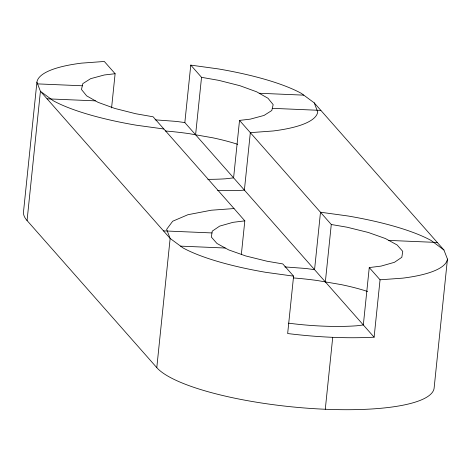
<?xml version="1.0" encoding="UTF-8"?>
<svg xmlns="http://www.w3.org/2000/svg" width="471" height="471" viewBox="0 0 471 471"><rect width="100%" height="100%" fill="white"/><g stroke="black" fill="none" stroke-linecap="round" stroke-linejoin="round"><path stroke-width="0.71" d="M111.58 107.9L115.112 73.717L104.315 61.471L81.507 63.138A141.2 33.441 5.9 0 0 36.909 82.195L23.55 211.473A141.2 33.441 5.9 0 0 27.065 220.552L156.79 367.639A141.2 33.441 5.9 0 0 307.145 408.192A141.2 33.441 5.9 0 0 434.097 388.287L447.45 259.079L443.935 250.001L314.216 102.843L301.375 93.376A141.2 33.441 5.9 0 0 218.403 68.925L190.773 65.122L184.838 122.578L374.115 337.195C345.296 338.673 316.288 337.059 287.657 333.539L293.586 276.153L282.8 263.925L267.01 261.222L245.75 255.959L228.67 249.895L216.931 243.442L211.338 237.048L212.262 231.137L219.645 226.121L232.98 222.336L244.82 220.858L241.364 254.275M27.065 220.552L40.424 91.274L36.909 82.195M156.79 367.639L170.143 238.432L166.628 229.353L172.692 221.223L187.9 214.723L211.232 210.225L234.04 208.559L244.82 220.858M195.6 134.783L201.535 77.326L190.773 65.122M201.535 77.326L218.856 80.37L239.874 85.698L256.636 91.798L267.993 98.256L273.168 104.639L271.808 110.502L264.013 115.448L250.307 119.139L239.527 120.405L233.592 177.861L225.691 178.786A96.614 22.879 5.9 0 1 207.841 179.345M325.349 281.899L331.278 224.508L239.527 120.405M325.284 409.252L332.709 337.436M331.278 224.508L347.074 227.21L368.328 232.474L385.408 238.538L397.147 244.985L402.746 251.384L401.822 257.296L394.439 262.312L381.098 266.097L369.258 267.575L363.329 324.961L356.782 325.779A96.614 22.879 5.9 0 1 288.593 323.183M374.115 337.195L380.05 279.803L369.258 267.575M115.112 73.717L104.332 74.977L90.626 78.675L82.831 83.62L81.477 89.478L86.652 95.86L98.003 102.319L114.765 108.424L135.783 113.746L153.104 116.79L234.04 208.559M380.05 279.803L402.852 278.137A141.2 33.441 5.9 0 0 447.45 259.079M217.602 190.461L237.337 190.62L244.39 190.107L250.331 132.651L273.133 130.979A141.2 33.441 5.9 0 0 317.731 111.921L314.216 102.843M37.562 83.891L82.331 85.781M259.203 93.258L303.771 95.142M163.867 128.995L136.237 125.198A141.2 33.441 5.9 0 1 53.264 100.741L40.424 91.274L47.076 98.816L95.436 100.859M272.309 108.336L320.869 110.391M211.979 232.933L163.49 230.884L47.076 98.816M388.816 240.41L437.282 242.459M180.587 246.133L225.262 248.023M155.118 119.828L176.289 121.406L184.838 122.578M284.843 266.916L306.015 268.494L314.563 269.671L320.498 212.215L348.128 216.012A141.2 33.441 5.9 0 1 431.1 240.463L443.935 250.001M293.586 276.153L265.956 272.35A141.2 33.441 5.9 0 1 182.983 247.899L170.143 238.432L163.49 230.884M293.498 277.937A96.614 22.879 5.9 0 1 317.16 280.498L341.139 284.602A96.614 22.879 5.9 0 1 367.639 291.49M165.427 130.985A96.614 22.879 5.9 0 1 189.065 133.634L212.916 137.826A96.614 22.879 5.9 0 1 237.655 144.32"/></g></svg>
